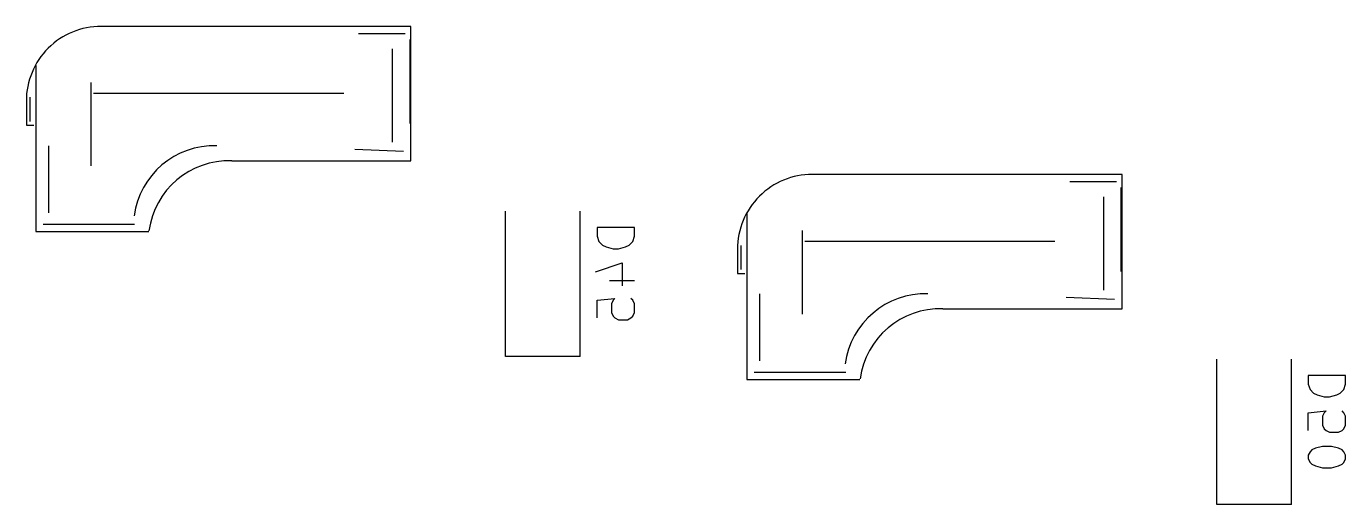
# Model space of a CAD drawing. Extents: x 55 to 335, y -160 to -35.
# Drawn here: x 121.1 to 156.44, y -105.44 to -92.62 of the extents above; entities that cross this region are included whole.
import ezdxf

# ---------------------------------------------------------------- set-up
doc = ezdxf.new("R2010")
doc.units = 0
doc.layers.add('BLACK', color=7, linetype='CONTINUOUS')

msp = doc.modelspace()

# ---------------------------------------------------------------- linework, layer by layer
at = {"layer": 'BLACK', "linetype": 'CONTINUOUS'}
for p, q in [((131.4, -92.6187), (123.2, -92.6187)), ((131.25, -92.8187), (130, -92.8187)), ((131.4, -96.2188), (131.4, -92.6187)), ((130.9, -93.2188), (130.9, -95.7188)), ((131.38, -95.2188), (131.38, -92.9688)), ((121.35, -93.6688), (121.35, -98.1187)), ((122.83, -94.1187), (122.83, -96.3588)), ((121.1, -94.5187), (121.1, -95.2687)), ((121.2, -95.1687), (121.2, -94.5187)), ((129.6, -94.4187), (122.9, -94.4187)), ((121.1, -95.2687), (121.3, -95.2687)), ((121.7, -97.6187), (121.7, -95.8188)), ((131.2, -95.9688), (129.9, -95.9187)), ((126.6, -96.2188), (131.4, -96.2188)), ((150.45, -96.5875), (142.25, -96.5875)), ((150.3, -96.7875), (149.05, -96.7875)), ((150.45, -100.188), (150.45, -96.5875)), ((150.43, -99.1875), (150.43, -96.9375)), ((149.95, -97.1875), (149.95, -99.6875)), ((133.938, -101.469), (133.938, -97.5687)), ((135.938, -101.469), (135.938, -97.5687)), ((140.4, -97.6375), (140.4, -102.087)), ((121.35, -98.1187), (124.38, -98.1187)), ((121.55, -97.9187), (124, -97.9187)), ((137.39, -98.0045), (136.39, -98.0045)), ((136.39, -98.0045), (136.39, -98.2426)), ((136.39, -98.2426), (136.438, -98.3854)), ((137.342, -98.3854), (137.39, -98.2426)), ((137.39, -98.2426), (137.39, -98.0045)), ((141.88, -98.0875), (141.88, -100.328)), ((136.438, -98.3854), (136.533, -98.4807)), ((136.533, -98.4807), (136.628, -98.5283)), ((136.628, -98.5283), (136.818, -98.5759)), ((136.818, -98.5759), (136.961, -98.5759)), ((136.961, -98.5759), (137.152, -98.5283)), ((137.152, -98.5283), (137.247, -98.4807)), ((137.247, -98.4807), (137.342, -98.3854)), ((140.15, -98.4875), (140.15, -99.2375)), ((140.25, -99.1375), (140.25, -98.4875)), ((148.65, -98.3875), (141.95, -98.3875)), ((136.342, -99.1949), (137.057, -98.9568)), ((137.057, -98.9568), (137.057, -99.5759)), ((140.15, -99.2375), (140.35, -99.2375)), ((136.723, -99.433), (137.39, -99.433)), ((136.39, -99.9568), (136.866, -99.9092)), ((136.39, -100.433), (136.39, -99.9568)), ((136.818, -99.9568), (136.771, -100.052)), ((136.866, -99.9092), (136.818, -99.9568)), ((137.342, -99.9568), (137.295, -99.9092)), ((137.39, -100.052), (137.342, -99.9568)), ((140.75, -101.587), (140.75, -99.7875)), ((150.25, -99.9375), (148.95, -99.8875)), ((136.771, -100.052), (136.771, -100.29)), ((136.771, -100.29), (136.818, -100.385)), ((137.342, -100.385), (137.39, -100.29)), ((137.39, -100.29), (137.39, -100.052)), ((145.65, -100.188), (150.45, -100.188)), ((136.818, -100.385), (136.866, -100.433)), ((136.866, -100.433), (136.961, -100.481)), ((136.961, -100.481), (137.199, -100.481)), ((137.199, -100.481), (137.295, -100.433)), ((137.295, -100.433), (137.342, -100.385)), ((135.938, -101.469), (133.938, -101.469)), ((152.987, -105.438), (152.987, -101.537)), ((154.987, -105.438), (154.987, -101.537)), ((140.4, -102.087), (143.43, -102.087)), ((140.6, -101.887), (143.05, -101.887)), ((156.44, -101.973), (155.44, -101.973)), ((155.44, -101.973), (155.44, -102.211)), ((156.44, -102.211), (156.44, -101.973)), ((155.44, -102.211), (155.487, -102.354)), ((155.487, -102.354), (155.583, -102.449)), ((155.583, -102.449), (155.678, -102.497)), ((156.202, -102.497), (156.297, -102.449)), ((156.297, -102.449), (156.392, -102.354)), ((156.392, -102.354), (156.44, -102.211)), ((155.678, -102.497), (155.868, -102.545)), ((155.868, -102.545), (156.011, -102.545)), ((156.011, -102.545), (156.202, -102.497)), ((155.44, -102.973), (155.916, -102.926)), ((155.44, -103.449), (155.44, -102.973)), ((155.868, -102.973), (155.821, -103.068)), ((155.821, -103.068), (155.821, -103.307)), ((155.916, -102.926), (155.868, -102.973)), ((156.392, -102.973), (156.345, -102.926)), ((156.44, -103.068), (156.392, -102.973)), ((156.44, -103.307), (156.44, -103.068)), ((155.821, -103.307), (155.868, -103.402)), ((155.868, -103.402), (155.916, -103.449)), ((155.916, -103.449), (156.011, -103.497)), ((156.011, -103.497), (156.249, -103.497)), ((156.249, -103.497), (156.345, -103.449)), ((156.345, -103.449), (156.392, -103.402)), ((156.392, -103.402), (156.44, -103.307)), ((155.821, -103.878), (155.63, -103.926)), ((156.059, -103.878), (155.821, -103.878)), ((156.249, -103.926), (156.059, -103.878)), ((155.487, -104.021), (155.44, -104.116)), ((155.44, -104.116), (155.44, -104.211)), ((155.44, -104.211), (155.487, -104.307)), ((155.535, -103.973), (155.487, -104.021)), ((155.63, -103.926), (155.535, -103.973)), ((156.345, -103.973), (156.249, -103.926)), ((156.392, -104.021), (156.345, -103.973)), ((156.44, -104.116), (156.392, -104.021)), ((156.392, -104.307), (156.44, -104.211)), ((156.44, -104.211), (156.44, -104.116)), ((155.487, -104.307), (155.535, -104.354)), ((155.535, -104.354), (155.63, -104.402)), ((155.63, -104.402), (155.821, -104.449)), ((155.821, -104.449), (156.059, -104.449)), ((156.059, -104.449), (156.249, -104.402)), ((156.249, -104.402), (156.345, -104.354)), ((156.345, -104.354), (156.392, -104.307)), ((154.987, -105.438), (152.987, -105.438))]:
    msp.add_line(p, q, dxfattribs=at)
at = {"layer": 'BLACK'}
for centre, radius, start, end in [((123.1, -94.6187), 2.0025, 87.1376, 177.138), ((126.135, -97.9887), 2.171, 88.2843, 172.284), ((126.535, -98.3888), 2.171, 88.2843, 172.284), ((142.15, -98.5875), 2.0025, 87.1376, 177.138), ((145.185, -101.957), 2.171, 88.2843, 172.284), ((145.585, -102.358), 2.171, 88.2843, 172.284)]:
    msp.add_arc(centre, radius, start, end, dxfattribs=at)

doc.saveas('drawing.dxf')
